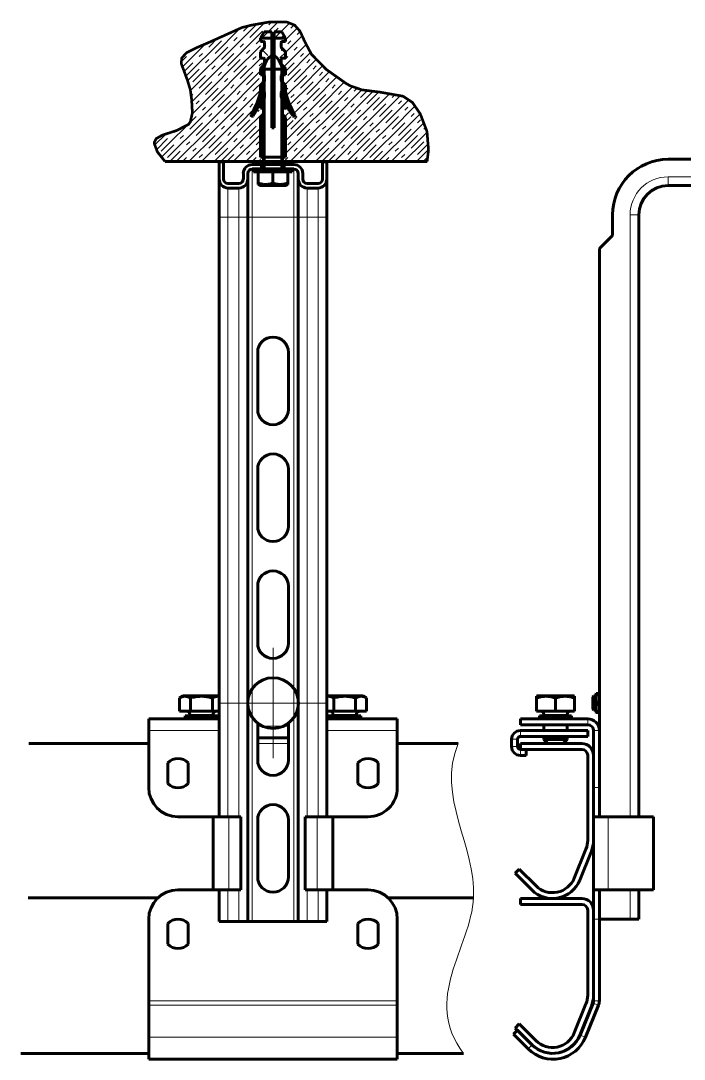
# Model space of a CAD drawing. Header units: millimetres. Extents: x 0 to 840, y 0 to 594.
# Drawn here: x 222.6 to 267.2, y 406.1 to 475.9 of the extents above; entities that cross this region are included whole.
import ezdxf

# ---------------------------------------------------------------- set-up
doc = ezdxf.new("R2010")
doc.units = ezdxf.units.MM
for name, pattern in [('K5LT32768', [0]), ('K5LT32769', [0]), ('K5LT32772', [0]), ('K5LT_AXLED', [19.5, 15, -1.5, 1.5, -1.5]), ('K5LT_BASIC', [0]), ('K5LT_THIN', [0]), ('K5LT_THIN_INCLUDED_TO_HATCHING', [0])]:
    doc.linetypes.add(name, pattern=pattern)
doc.layers.add('Системный слой', color=7, linetype='Continuous')

# ---------------------------------------------------------------- blocks, each defined once
blk = doc.blocks.new('U157')
at = {"layer": 'Системный слой', "color": 30, "linetype": 'K5LT_AXLED', "lineweight": 18, "true_color": 0xff8000}
for q in [(239.57, 433.764), (235.87, 430.064), (243.27, 430.064), (239.57, 426.364)]:
    blk.add_line((239.57, 430.064), q, dxfattribs=at)
blk = doc.blocks.new('U158')
at = {"layer": 'Системный слой', "color": 5, "linetype": 'K5LT_BASIC', "lineweight": 60, "true_color": 0x0000ff}
for p, q in [((260.289, 416.938), (256.168, 416.938)), ((256.168, 416.938), (256.168, 416.546)), ((260.289, 416.546), (256.168, 416.546)), ((260.681, 410.443), (260.681, 416.153)), ((261.073, 410.443), (261.073, 416.153)), ((260.567, 409.855), (259.782, 407.912)), ((260.931, 409.708), (260.146, 407.765)), ((255.813, 408.239), (256.09, 408.516)), ((255.813, 408.239), (256.939, 407.113)), ((256.09, 408.516), (257.216, 407.39))]:
    blk.add_line(p, q, dxfattribs=at)
for centre, radius, start, end in [((260.289, 416.153), 0.785, 0, 90), ((260.289, 416.153), 0.392, 0, 90), ((259.111, 410.443), 1.57, 338, 0), ((259.111, 410.443), 1.962, 338, 0), ((258.326, 408.5), 1.962, 225, 338), ((258.326, 408.5), 1.57, 225, 338)]:
    blk.add_arc(centre, radius, start, end, dxfattribs=at)
blk = doc.blocks.new('U159')
at = {"layer": 'Системный слой', "color": 5, "linetype": 'K5LT_BASIC', "lineweight": 60, "true_color": 0x0000ff}
for p, q in [((260.289, 427.338), (256.168, 427.338)), ((256.168, 427.338), (256.168, 426.946)), ((260.289, 426.946), (256.168, 426.946)), ((260.681, 420.843), (260.681, 426.553)), ((261.073, 420.843), (261.073, 426.553)), ((260.567, 420.255), (259.782, 418.312)), ((260.931, 420.108), (260.146, 418.165)), ((255.813, 418.639), (256.09, 418.916)), ((255.813, 418.639), (256.939, 417.513)), ((256.09, 418.916), (257.216, 417.79))]:
    blk.add_line(p, q, dxfattribs=at)
for centre, radius, start, end in [((260.289, 426.553), 0.785, 0, 90), ((260.289, 426.553), 0.392, 0, 90), ((259.111, 420.843), 1.57, 338, 0), ((259.111, 420.843), 1.962, 338, 0), ((258.326, 418.9), 1.962, 225, 338), ((258.326, 418.9), 1.57, 225, 338)]:
    blk.add_arc(centre, radius, start, end, dxfattribs=at)
blk = doc.blocks.new('U160')
at = {"layer": 'Системный слой', "color": 5, "linetype": 'K5LT_BASIC', "lineweight": 60, "true_color": 0x0000ff}
for p, q in [((266.077, 466.577), (289.624, 466.577)), ((289.624, 465.399), (289.624, 466.577)), ((289.624, 464.811), (289.624, 465.399)), ((289.624, 464.811), (266.077, 464.811)), ((262.349, 461.461), (262.349, 462.848)), ((264.115, 462.848), (264.115, 422.426)), ((261.466, 460.578), (262.349, 461.461)), ((261.466, 460.578), (261.466, 422.426)), ((261.466, 417.52), (261.466, 415.558)), ((264.115, 417.52), (264.115, 415.558)), ((263.526, 415.558), (261.466, 415.558)), ((264.115, 415.558), (263.526, 415.558))]:
    blk.add_line(p, q, dxfattribs=at)
at = {"layer": 'Системный слой', "color": 7, "linetype": 'K5LT_THIN', "lineweight": 18}
for p, q in [((266.077, 464.811), (266.077, 465.399)), ((289.624, 465.399), (266.077, 465.399)), ((264.115, 462.848), (263.526, 462.848)), ((263.526, 462.848), (263.526, 422.426)), ((263.526, 417.52), (263.526, 415.558))]:
    blk.add_line(p, q, dxfattribs=at)
at = {"layer": 'Системный слой', "color": 5, "linetype": 'K5LT_BASIC', "lineweight": 60, "true_color": 0x0000ff}
for radius in [3.728, 1.962]:
    blk.add_arc((266.077, 462.848), radius, 90, 180, dxfattribs=at)
at = {"layer": 'Системный слой', "color": 7, "linetype": 'K5LT_THIN', "lineweight": 18}
blk.add_arc((266.077, 462.848), 2.551, 90, 180, dxfattribs=at)
blk = doc.blocks.new('U161')
at = {"layer": 'Системный слой', "color": 5, "linetype": 'K5LT_BASIC', "lineweight": 60, "true_color": 0x0000ff}
for p, q in [((235.96, 465.238), (235.96, 466.415)), ((236.254, 466.415), (235.96, 466.415)), ((236.254, 466.415), (236.254, 465.238)), ((238.167, 466.219), (240.973, 466.219)), ((240.973, 465.925), (238.167, 465.925)), ((242.886, 465.238), (242.886, 466.415)), ((243.181, 466.415), (242.886, 466.415)), ((243.181, 466.415), (243.181, 465.238)), ((235.96, 465.238), (235.96, 462.687)), ((237.579, 465.238), (237.579, 465.63)), ((237.873, 465.63), (237.873, 465.238)), ((237.873, 465.238), (237.873, 462.687)), ((241.268, 465.238), (241.268, 465.63)), ((241.268, 465.238), (241.268, 462.687)), ((241.562, 465.63), (241.562, 465.238)), ((243.181, 465.238), (243.181, 462.687)), ((236.548, 464.944), (237.284, 464.944)), ((237.284, 464.649), (236.548, 464.649)), ((241.856, 464.944), (242.592, 464.944)), ((242.592, 464.649), (241.856, 464.649)), ((235.96, 462.687), (235.96, 422.426)), ((237.873, 462.687), (237.873, 415.396)), ((241.268, 462.687), (241.268, 415.396)), ((243.181, 462.687), (243.181, 422.426)), ((238.54, 453.612), (238.54, 449.785)), ((240.6, 449.785), (240.6, 453.612)), ((238.54, 445.762), (238.54, 441.936)), ((240.6, 441.936), (240.6, 445.762)), ((238.54, 437.913), (238.54, 434.087)), ((240.6, 434.087), (240.6, 437.913)), ((238.54, 428.712), (238.54, 426.238)), ((240.6, 426.238), (240.6, 428.712)), ((238.54, 422.215), (238.54, 418.389)), ((240.6, 418.389), (240.6, 422.215)), ((235.96, 417.52), (235.96, 415.396)), ((243.181, 417.52), (243.181, 415.396)), ((236.548, 415.396), (235.96, 415.396)), ((237.284, 415.396), (236.548, 415.396)), ((237.873, 415.396), (237.284, 415.396)), ((238.167, 415.396), (237.873, 415.396)), ((240.973, 415.396), (238.167, 415.396)), ((241.268, 415.396), (240.973, 415.396)), ((241.856, 415.396), (241.268, 415.396)), ((242.592, 415.396), (241.856, 415.396)), ((243.181, 415.396), (242.592, 415.396))]:
    blk.add_line(p, q, dxfattribs=at)
at = {"layer": 'Системный слой', "color": 7, "linetype": 'K5LT_THIN', "lineweight": 18}
for p, q in [((238.167, 465.925), (238.167, 462.687)), ((240.973, 465.925), (240.973, 462.687)), ((236.548, 464.649), (236.548, 462.687)), ((237.284, 464.649), (237.284, 462.687)), ((241.856, 464.649), (241.856, 462.687)), ((242.592, 464.649), (242.592, 462.687)), ((236.548, 462.687), (235.96, 462.687)), ((237.284, 462.687), (236.548, 462.687)), ((236.548, 462.687), (236.548, 422.426)), ((237.873, 462.687), (237.284, 462.687)), ((237.284, 462.687), (237.284, 422.426)), ((238.167, 462.687), (237.873, 462.687)), ((240.973, 462.687), (238.167, 462.687)), ((238.167, 462.687), (238.167, 415.396)), ((241.268, 462.687), (240.973, 462.687)), ((240.973, 462.687), (240.973, 415.396)), ((241.856, 462.687), (241.268, 462.687)), ((241.856, 462.687), (241.856, 422.426)), ((242.592, 462.687), (241.856, 462.687)), ((242.592, 462.687), (242.592, 422.426)), ((243.181, 462.687), (242.592, 462.687)), ((236.548, 417.52), (236.548, 415.396)), ((237.284, 417.52), (237.284, 415.396)), ((241.856, 417.52), (241.856, 415.396)), ((242.592, 417.52), (242.592, 415.396))]:
    blk.add_line(p, q, dxfattribs=at)
at = {"layer": 'Системный слой', "color": 5, "linetype": 'K5LT_BASIC', "lineweight": 60, "true_color": 0x0000ff}
for centre, radius, start, end in [((238.167, 465.63), 0.589, 90, 180), ((238.167, 465.63), 0.294, 90, 180), ((240.973, 465.63), 0.589, 0, 90), ((240.973, 465.63), 0.294, 0, 90), ((236.548, 465.238), 0.589, 180, 270), ((236.548, 465.238), 0.294, 180, 270), ((237.284, 465.238), 0.294, 270, 0), ((237.284, 465.238), 0.589, 270, 0), ((241.856, 465.238), 0.589, 180, 270), ((241.856, 465.238), 0.294, 180, 270), ((242.592, 465.238), 0.589, 270, 0), ((242.592, 465.238), 0.294, 270, 0), ((239.57, 453.612), 1.03, 0, 180), ((239.57, 449.785), 1.03, 180, 0), ((239.57, 445.762), 1.03, 0, 180), ((239.57, 441.936), 1.03, 180, 0), ((239.57, 437.913), 1.03, 0, 180), ((239.57, 434.087), 1.03, 180, 0), ((239.57, 426.238), 1.03, 180, 0), ((239.57, 422.215), 1.03, 0, 180), ((239.57, 418.389), 1.03, 180, 0)]:
    blk.add_arc(centre, radius, start, end, dxfattribs=at)
blk = doc.blocks.new('U156')
at = {"layer": 'Системный слой'}
h = blk.add_hatch(dxfattribs=at)
h.set_pattern_fill('Бетон', style=0, pattern_type=0)
h.set_pattern_definition([(45, (0, 0), (-0.4242641, 0.4242641), [3.3, -1.5]), (45, (2.7577, 2.7577), (-0.4242641, 0.4242641), [0.3, -4.5]), (45, (1.4849, 1.9092), (-0.4242641, 0.4242641), [3.3, -1.5]), (45, (4.24264, 4.6669), (-0.4242641, 0.4242641), [0.3, -4.5])])
h.paths.add_polyline_path([(232.33, 466.425), (238.725, 466.425), (238.725, 469.085), (238.915, 469.274), (238.935, 469.324), (238.935, 469.645), (238.915, 469.694), (238.865, 469.715), (238.725, 469.715), (238.725, 470.135), (238.42, 469.492), (238.236, 469.195), (238.187, 469.162), (238.129, 469.174), (238.096, 469.223), (238.106, 469.277), (238.444, 469.949), (238.684, 470.662), (238.725, 470.835), (238.725, 471.255), (238.935, 471.465), (238.935, 471.955), (238.725, 471.955), (238.725, 472.375), (238.935, 472.585), (238.935, 472.625), (239.005, 472.903), (239.005, 473.005), (238.985, 473.054), (238.935, 473.075), (238.725, 473.075), (238.725, 473.495), (238.985, 473.754), (239.005, 473.804), (239.005, 474.125), (238.985, 474.174), (238.935, 474.195), (238.725, 474.195), (238.725, 474.405), (238.968, 474.825), (239.494, 474.825), (239.494, 474.405), (239.494, 473.572), (239.565, 473.625), (239.636, 473.572), (239.636, 474.405), (239.636, 474.825), (240.163, 474.825), (240.405, 474.405), (240.405, 474.195), (240.195, 474.195), (240.146, 474.174), (240.125, 474.125), (240.125, 473.804), (240.146, 473.754), (240.405, 473.495), (240.405, 473.075), (240.195, 473.075), (240.146, 473.054), (240.125, 473.005), (240.125, 472.903), (240.195, 472.625), (240.195, 472.585), (240.405, 472.375), (240.405, 471.955), (240.195, 471.955), (240.195, 471.465), (240.405, 471.255), (240.405, 470.835), (240.621, 470.114), (240.936, 469.432), (241.025, 469.277), (241.033, 469.219), (240.998, 469.172), (240.94, 469.163), (240.895, 469.195), (240.543, 469.813), (240.405, 470.135), (240.405, 469.715), (240.265, 469.715), (240.216, 469.694), (240.195, 469.645), (240.195, 469.324), (240.216, 469.274), (240.405, 469.085), (240.405, 466.425), (249.907, 466.425), (250.002, 467.666), (249.907, 468.385), (249.55, 469.425), (248.923, 470.394), (248.387, 470.772), (247.573, 470.995), (246.126, 471.147), (244.837, 471.466), (244.743, 471.514), (243.323, 472.461), (242.154, 473.625), (241.796, 474.266), (241.236, 475.385), (241.025, 475.581), (240.448, 475.8), (239.602, 475.822), (238.309, 475.62), (238.106, 475.581), (236.922, 475.218), (235.289, 474.437), (235.225, 474.405), (234.267, 473.996), (233.538, 473.521), (233.45, 473.38), (233.418, 472.965), (233.63, 472.342), (234.019, 471.255), (234.163, 469.983), (234.019, 469.085), (233.713, 468.775), (233.081, 468.501), (231.923, 468.098), (231.607, 467.771), (231.6, 467.688), (231.777, 467.133), (232.262, 466.496)])
h = blk.add_hatch(dxfattribs=at)
h.set_pattern_fill('Неметалл', style=0, pattern_type=0)
h.set_pattern_definition([(45, (0, 0), (-2.12132, 2.12132), []), (135, (0, 0), (-2.12132, -2.12132), [])])
h.paths.add_polyline_path([(239.005, 474.425), (239.005, 474.104), (238.985, 474.054), (238.725, 473.795), (238.725, 473.375), (238.935, 473.375), (238.985, 473.354), (239.005, 473.305), (239.005, 473.203), (239.368, 473.764), (239.494, 473.872), (239.494, 474.705), (238.725, 474.705), (238.725, 474.495), (238.935, 474.495), (238.985, 474.474)])
h.paths.add_polyline_path([(240.146, 474.054), (240.125, 474.104), (240.125, 474.425), (240.146, 474.474), (240.195, 474.495), (240.405, 474.495), (240.405, 474.705), (239.636, 474.705), (239.636, 473.872), (240.064, 473.352), (240.125, 473.203), (240.125, 473.305), (240.146, 473.354), (240.195, 473.375), (240.405, 473.375), (240.405, 473.795)])
h.paths.add_polyline_path([(239.636, 474.705), (240.405, 474.705), (240.163, 475.125), (239.636, 475.125)])
h.paths.add_polyline_path([(238.725, 474.705), (239.494, 474.705), (239.494, 475.125), (238.968, 475.125)])
h.paths.add_polyline_path([(241.025, 469.577), (240.687, 470.249), (240.447, 470.962), (240.405, 471.135), (240.195, 471.135), (240.398, 470.453), (240.701, 469.809), (240.895, 469.495), (240.944, 469.462), (241.002, 469.474), (241.034, 469.523)])
h.paths.add_polyline_path([(240.405, 471.135), (240.405, 471.555), (240.195, 471.765), (240.195, 471.135)])
h.paths.add_polyline_path([(240.405, 472.255), (240.405, 472.675), (240.195, 472.885), (240.195, 472.255)])
h.paths.add_polyline_path([(238.725, 472.675), (238.725, 472.255), (238.935, 472.255), (238.935, 472.885)])
h.paths.add_polyline_path([(238.725, 471.555), (238.725, 471.135), (238.773, 471.135), (238.935, 471.135), (238.935, 471.765)])
h.paths.add_polyline_path([(238.725, 470.435), (238.931, 471.116), (238.935, 471.135), (238.773, 471.135), (238.725, 471.135), (238.509, 470.414), (238.194, 469.732), (238.106, 469.577), (238.097, 469.519), (238.132, 469.472), (238.191, 469.463), (238.236, 469.495), (238.587, 470.113)])
h.paths.add_polyline_path([(238.935, 469.945), (238.935, 470.645), (238.725, 470.435), (238.725, 470.015), (238.865, 470.015), (238.915, 469.994)])
h.paths.add_polyline_path([(240.195, 470.645), (240.195, 469.945), (240.216, 469.994), (240.265, 470.015), (240.405, 470.015), (240.405, 470.435)])
h.paths.add_polyline_path([(240.195, 469.624), (240.195, 466.725), (240.405, 466.725), (240.405, 469.385), (240.216, 469.574)])
h.paths.add_polyline_path([(238.725, 469.385), (238.725, 466.725), (238.935, 466.725), (238.935, 469.624), (238.915, 469.574)])
at = {"layer": 'Системный слой', "color": 5, "linetype": 'K5LT32768', "lineweight": 60, "true_color": 0x0000ff}
for p, q in [((238.725, 474.705), (238.968, 475.125)), ((238.968, 475.125), (239.494, 475.125)), ((239.494, 474.705), (239.494, 475.125)), ((239.636, 475.125), (240.163, 475.125)), ((239.636, 474.705), (239.636, 475.125)), ((240.405, 474.705), (240.163, 475.125)), ((238.725, 474.705), (239.494, 474.705)), ((238.725, 474.495), (238.725, 474.705)), ((238.725, 474.495), (238.935, 474.495)), ((239.005, 474.104), (239.005, 474.425)), ((239.494, 468.685), (239.494, 474.705)), ((239.636, 468.685), (239.636, 474.705)), ((239.636, 474.705), (240.405, 474.705)), ((240.125, 474.104), (240.125, 474.425)), ((240.195, 474.495), (240.405, 474.495)), ((240.405, 474.495), (240.405, 474.705)), ((238.725, 473.795), (238.985, 474.054)), ((238.725, 473.375), (238.725, 473.795)), ((240.146, 474.054), (240.405, 473.795)), ((240.405, 473.375), (240.405, 473.795)), ((238.725, 473.375), (238.935, 473.375)), ((238.725, 472.675), (238.985, 472.934)), ((239.005, 472.984), (239.005, 473.305)), ((240.125, 472.984), (240.125, 473.305)), ((240.146, 472.934), (240.405, 472.675)), ((240.195, 473.375), (240.405, 473.375)), ((238.725, 472.255), (238.725, 472.675)), ((238.725, 472.255), (238.935, 472.255)), ((238.935, 465.925), (238.935, 472.625)), ((238.935, 472.625), (240.195, 472.625)), ((239.005, 471.864), (239.005, 472.185)), ((240.125, 471.864), (240.125, 472.185)), ((240.195, 465.925), (240.195, 472.625)), ((240.195, 472.255), (240.405, 472.255)), ((240.405, 472.255), (240.405, 472.675)), ((238.725, 471.555), (238.985, 471.814)), ((238.725, 471.135), (238.725, 471.555)), ((240.146, 471.814), (240.405, 471.555)), ((240.405, 471.135), (240.405, 471.555)), ((238.773, 471.135), (238.725, 471.135)), ((238.773, 471.135), (238.935, 471.135)), ((239.005, 470.744), (239.005, 471.065)), ((240.125, 470.744), (240.125, 471.065)), ((240.195, 471.135), (240.405, 471.135)), ((238.935, 470.645), (238.725, 470.435)), ((238.725, 470.015), (238.725, 470.435)), ((238.725, 470.015), (238.865, 470.015)), ((238.935, 470.645), (238.985, 470.694)), ((238.935, 469.624), (238.935, 470.645)), ((240.146, 470.694), (240.405, 470.435)), ((240.265, 470.015), (240.405, 470.015)), ((240.405, 470.015), (240.405, 470.435)), ((238.725, 469.385), (238.915, 469.574)), ((238.725, 466.725), (238.725, 469.385)), ((240.195, 469.624), (240.195, 469.945)), ((240.216, 469.574), (240.405, 469.385)), ((240.405, 466.725), (240.405, 469.385)), ((239.494, 468.685), (239.636, 468.685)), ((238.725, 466.725), (240.405, 466.725)), ((232.33, 466.425), (249.907, 466.425)), ((238.265, 465.925), (238.265, 465.725)), ((240.865, 465.925), (240.865, 465.725)), ((240.865, 465.725), (238.265, 465.725)), ((238.565, 465.725), (238.565, 464.978)), ((239.565, 465.725), (239.565, 464.978)), ((240.565, 465.725), (240.565, 464.978)), ((238.565, 464.978), (238.565, 464.888)), ((238.565, 464.888), (238.675, 464.825)), ((238.675, 464.825), (240.455, 464.825)), ((240.565, 464.888), (240.455, 464.825)), ((240.565, 464.888), (240.565, 464.978))]:
    blk.add_line(p, q, dxfattribs=at)
at = {"layer": 'Системный слой', "color": 7, "linetype": 'K5LT32769', "lineweight": 18}
for p, q in [((239.035, 472.981), (239.035, 472.625)), ((240.095, 472.981), (240.095, 472.625)), ((239.035, 465.925), (239.035, 472.625)), ((240.095, 465.925), (240.095, 472.625))]:
    blk.add_line(p, q, dxfattribs=at)
at = {"layer": 'Системный слой', "color": 5, "linetype": 'K5LT_BASIC', "lineweight": 60, "true_color": 0x0000ff}
for p, q in [((236.27, 466.425), (235.97, 466.425)), ((238.27, 466.225), (238.935, 466.225)), ((240.87, 465.925), (238.27, 465.925)), ((238.803, 465.925), (238.803, 466.231)), ((240.195, 466.225), (240.87, 466.225)), ((240.328, 465.925), (240.328, 466.231)), ((243.17, 466.425), (242.87, 466.425)), ((233.29, 430.403), (233.551, 430.554)), ((233.29, 429.514), (233.29, 430.403)), ((235.96, 430.554), (233.551, 430.554)), ((234.026, 429.514), (234.026, 430.403)), ((235.499, 429.514), (235.499, 430.403)), ((243.772, 430.554), (243.181, 430.554)), ((243.641, 429.514), (243.641, 430.403)), ((245.589, 430.554), (243.772, 430.554)), ((245.114, 429.514), (245.114, 430.403)), ((245.851, 430.403), (245.589, 430.554)), ((245.851, 429.514), (245.851, 430.403)), ((257.247, 430.517), (257.311, 430.554)), ((257.247, 430.517), (257.311, 430.554)), ((257.247, 430.403), (257.247, 430.517)), ((257.247, 429.514), (257.247, 430.403)), ((257.473, 430.554), (257.311, 430.554)), ((259.734, 430.554), (257.473, 430.554)), ((258.523, 429.514), (258.523, 430.403)), ((259.798, 430.517), (259.734, 430.554)), ((259.798, 430.517), (259.734, 430.554)), ((259.798, 430.517), (259.798, 430.403)), ((259.798, 429.514), (259.798, 430.403)), ((261.073, 430.525), (261.027, 430.479)), ((261.027, 430.479), (261.027, 430.064)), ((261.234, 430.525), (261.073, 430.525)), ((261.073, 429.604), (261.073, 430.525)), ((261.253, 430.702), (261.234, 430.67)), ((261.253, 430.702), (261.234, 430.67)), ((261.234, 430.67), (261.234, 429.54)), ((261.253, 430.702), (261.31, 430.702)), ((261.466, 430.702), (261.31, 430.702)), ((261.027, 429.65), (261.027, 430.064)), ((261.073, 429.604), (261.027, 429.65)), ((261.234, 429.604), (261.073, 429.604)), ((261.466, 430.064), (261.31, 430.064)), ((231.231, 428.218), (231.231, 429.003)), ((231.231, 429.003), (235.96, 429.003)), ((233.29, 429.514), (234.026, 429.514)), ((233.683, 429.003), (233.683, 429.199)), ((234.763, 429.199), (233.683, 429.199)), ((233.978, 429.298), (233.978, 429.199)), ((234.026, 429.514), (235.499, 429.514)), ((235.842, 429.199), (234.763, 429.199)), ((235.499, 429.514), (235.96, 429.514)), ((235.548, 429.298), (235.548, 429.199)), ((235.842, 429.003), (235.842, 429.199)), ((243.181, 429.514), (243.641, 429.514)), ((243.181, 429.003), (247.91, 429.003)), ((243.299, 429.003), (243.299, 429.199)), ((243.299, 429.199), (244.378, 429.199)), ((243.593, 429.298), (243.593, 429.199)), ((243.641, 429.514), (245.114, 429.514)), ((244.378, 429.199), (245.457, 429.199)), ((245.114, 429.514), (245.851, 429.514)), ((245.163, 429.298), (245.163, 429.199)), ((245.457, 429.003), (245.457, 429.199)), ((247.91, 429.003), (247.91, 428.218)), ((256.168, 429.003), (256.168, 428.611)), ((260.681, 429.003), (256.168, 429.003)), ((257.247, 429.514), (258.523, 429.514)), ((259.602, 429.199), (257.443, 429.199)), ((257.443, 429.003), (257.443, 429.199)), ((257.738, 429.298), (257.738, 429.199)), ((258.523, 429.514), (259.798, 429.514)), ((259.307, 429.298), (259.307, 429.199)), ((259.602, 429.003), (259.602, 429.199)), ((261.234, 429.54), (261.234, 429.459)), ((261.253, 429.427), (261.234, 429.459)), ((261.253, 429.427), (261.234, 429.459)), ((261.31, 429.427), (261.253, 429.427)), ((261.466, 429.427), (261.31, 429.427)), ((231.231, 424.389), (231.231, 428.218)), ((247.91, 428.218), (247.91, 424.388)), ((256.168, 428.611), (260.681, 428.611)), ((260.681, 428.218), (256.168, 428.218)), ((260.681, 428.218), (256.168, 428.218)), ((257.738, 428.611), (257.738, 428.218)), ((259.307, 428.611), (259.307, 428.218)), ((260.681, 427.826), (260.681, 428.218)), ((261.073, 424.389), (261.073, 428.218)), ((261.466, 424.389), (261.466, 428.218)), ((240.6, 427.731), (238.54, 427.731)), ((255.579, 427.629), (255.579, 427.139)), ((255.972, 427.629), (255.972, 427.139)), ((260.681, 427.826), (256.168, 427.826)), ((257.738, 427.826), (257.738, 427.617)), ((257.738, 427.617), (258.012, 427.342)), ((258.915, 427.617), (257.738, 427.617)), ((259.307, 427.617), (258.915, 427.617)), ((259.307, 427.617), (259.033, 427.342)), ((259.307, 427.826), (259.307, 427.617)), ((223.185, 427.338), (231.231, 427.338)), ((247.91, 427.338), (251.996, 427.338)), ((256.56, 426.943), (256.168, 426.943)), ((256.56, 426.943), (256.56, 426.55)), ((258.778, 427.342), (258.012, 427.342)), ((259.033, 427.342), (258.778, 427.342)), ((256.56, 426.55), (256.168, 426.55)), ((232.506, 424.657), (232.506, 426.059)), ((233.88, 426.059), (233.88, 424.657)), ((245.261, 424.657), (245.261, 426.059)), ((246.634, 426.059), (246.634, 424.657)), ((261.073, 424.389), (261.073, 422.427)), ((261.466, 422.427), (261.466, 424.389)), ((236.529, 422.426), (233.193, 422.427)), ((235.548, 417.52), (235.548, 422.426)), ((236.614, 422.426), (235.548, 422.426)), ((237.405, 422.426), (236.614, 422.426)), ((237.405, 417.52), (237.405, 422.426)), ((242.526, 422.426), (241.736, 422.426)), ((241.736, 422.426), (241.736, 417.52)), ((243.593, 422.426), (242.526, 422.426)), ((243.593, 422.426), (243.593, 417.52)), ((245.948, 422.426), (243.593, 422.426)), ((261.073, 422.426), (261.073, 422.427)), ((261.073, 417.52), (261.073, 422.426)), ((262.055, 422.426), (261.073, 422.426)), ((261.466, 422.426), (261.466, 422.427)), ((264.124, 422.426), (262.055, 422.426)), ((265.105, 422.426), (264.124, 422.426)), ((265.105, 422.426), (265.105, 417.52)), ((233.193, 417.52), (235.548, 417.52)), ((235.548, 417.52), (236.614, 417.52)), ((236.614, 417.52), (237.405, 417.52)), ((241.736, 417.52), (242.526, 417.52)), ((242.526, 417.52), (243.593, 417.52)), ((243.593, 417.52), (245.948, 417.52)), ((261.466, 417.52), (261.073, 417.52)), ((261.073, 415.558), (261.073, 417.52)), ((261.466, 415.558), (261.466, 417.52)), ((261.466, 417.52), (262.055, 417.52)), ((262.055, 417.52), (264.124, 417.52)), ((264.124, 417.52), (265.105, 417.52)), ((223.15, 416.977), (231.838, 416.977)), ((247.302, 416.977), (253.025, 416.977)), ((231.231, 410.067), (231.231, 415.558)), ((232.506, 413.865), (232.506, 415.266)), ((233.88, 415.266), (233.88, 413.865)), ((245.261, 413.865), (245.261, 415.266)), ((246.634, 415.266), (246.634, 413.865)), ((247.91, 415.558), (247.91, 410.067)), ((261.073, 410.067), (261.073, 415.558)), ((261.466, 410.067), (261.466, 415.558)), ((231.231, 409.773), (231.231, 410.067)), ((247.91, 410.067), (247.91, 409.773)), ((231.231, 407.618), (231.231, 409.773)), ((247.91, 409.773), (247.91, 407.618)), ((260.174, 407.765), (261.045, 409.92)), ((260.538, 407.618), (261.409, 409.773)), ((255.702, 407.823), (255.98, 408.1)), ((255.98, 408.1), (256.967, 407.113)), ((231.231, 406.146), (231.231, 407.618)), ((247.91, 407.618), (247.91, 406.146)), ((255.702, 407.823), (256.69, 406.835)), ((231.231, 406.538), (222.647, 406.538)), ((231.231, 406.146), (247.91, 406.146)), ((247.91, 406.538), (252.358, 406.538))]:
    blk.add_line(p, q, dxfattribs=at)
at = {"layer": 'Системный слой', "color": 7, "linetype": 'K5LT_THIN', "lineweight": 18}
for p, q in [((261.027, 430.479), (261.234, 430.479)), ((261.027, 429.65), (261.234, 429.65)), ((234.083, 429.298), (233.978, 429.298)), ((235.548, 429.298), (234.083, 429.298)), ((245.058, 429.298), (243.593, 429.298)), ((245.163, 429.298), (245.058, 429.298)), ((258.915, 429.298), (257.738, 429.298)), ((259.307, 429.298), (258.915, 429.298)), ((260.681, 429.003), (260.681, 428.611)), ((235.96, 428.218), (231.231, 428.218)), ((238.54, 428.516), (240.6, 428.516)), ((247.91, 428.218), (243.181, 428.218)), ((256.168, 427.826), (256.168, 428.218)), ((261.466, 428.218), (261.073, 428.218)), ((255.972, 427.629), (255.579, 427.629)), ((240.6, 427.339), (238.54, 427.339)), ((255.579, 427.139), (255.972, 427.139)), ((256.168, 426.943), (256.168, 426.55)), ((261.466, 424.389), (261.073, 424.389)), ((236.614, 422.426), (236.614, 417.52)), ((242.526, 417.52), (242.526, 422.426)), ((261.466, 422.427), (261.073, 422.427)), ((262.055, 422.426), (262.055, 417.52)), ((261.466, 415.558), (261.073, 415.558)), ((231.231, 410.067), (247.91, 410.067)), ((261.073, 410.067), (261.466, 410.067)), ((247.91, 409.773), (231.231, 409.773)), ((261.409, 409.773), (261.045, 409.92)), ((231.231, 407.618), (247.91, 407.618)), ((260.174, 407.765), (260.538, 407.618)), ((256.69, 406.835), (256.967, 407.113))]:
    blk.add_line(p, q, dxfattribs=at)
at = {"layer": 'Системный слой', "color": 7, "linetype": 'K5LT32772', "const_width": 0.18}
blk.add_lwpolyline([(232.33, 466.425), (231.813, 467.071), (231.604, 467.635), (231.6, 467.69), (231.726, 467.964), (232.15, 468.201), (233.108, 468.511), (233.907, 468.928), (234.02, 469.086), (234.159, 469.689), (234.109, 470.601), (234.019, 471.257), (233.819, 471.91), (233.41, 473.014), (233.45, 473.381), (233.756, 473.721), (234.395, 474.05), (235.228, 474.406), (237.477, 475.42), (238.108, 475.582), (239.287, 475.789), (240.519, 475.786), (241.026, 475.58), (241.383, 475.172), (241.736, 474.404), (242.156, 473.622), (243.139, 472.614), (244.474, 471.667), (244.746, 471.512), (245.533, 471.239), (246.719, 471.09), (248.287, 470.814), (248.924, 470.393), (249.45, 469.624), (249.881, 468.498), (249.907, 468.383), (250.002, 467.185), (249.907, 466.425)], dxfattribs=at)
at = {"layer": 'Системный слой', "color": 5, "linetype": 'K5LT_BASIC', "lineweight": 60, "true_color": 0x0000ff}
blk.add_circle((239.57, 430.064), 1.7, dxfattribs=at)
at = {"layer": 'Системный слой', "color": 5, "linetype": 'K5LT32768', "lineweight": 60, "true_color": 0x0000ff}
for centre, radius, start, end in [((238.935, 474.425), 0.07, 0, 90), ((240.195, 474.425), 0.07, 90, 180), ((238.935, 474.104), 0.07, 315, 0), ((240.195, 474.104), 0.07, 180, 225), ((238.935, 473.305), 0.07, 0, 90), ((238.935, 472.984), 0.07, 315, 0), ((240.195, 473.305), 0.07, 90, 180), ((240.195, 472.984), 0.07, 180, 225), ((238.935, 472.185), 0.07, 0, 90), ((240.195, 472.185), 0.07, 90, 180), ((238.935, 471.864), 0.07, 315, 0), ((240.195, 471.864), 0.07, 180, 225), ((233.544, 472.294), 5.309, 329.22264, 347.38759), ((234.294, 472.146), 4.75, 326.07923, 347.71304), ((238.935, 471.065), 0.07, 0, 90), ((238.935, 470.744), 0.07, 315, 0), ((240.195, 471.065), 0.07, 90, 180), ((240.195, 470.744), 0.07, 180, 225), ((244.836, 472.146), 4.75, 192.28696, 213.92077), ((245.586, 472.294), 5.309, 192.61241, 210.77736), ((238.865, 469.945), 0.07, 0, 90), ((240.265, 469.945), 0.07, 90, 180), ((238.172, 469.538), 0.077, 149.22264, 326.07923), ((238.865, 469.624), 0.07, 315, 0), ((240.265, 469.624), 0.07, 180, 225), ((240.959, 469.538), 0.077, 213.92077, 30.77736)]:
    blk.add_arc(centre, radius, start, end, dxfattribs=at)
at = {"layer": 'Системный слой', "color": 5, "linetype": 'K5LT_BASIC', "lineweight": 60, "true_color": 0x0000ff}
for centre, radius, start, end in [((233.762, 429.298), 0.216, 0, 90), ((235.763, 429.298), 0.216, 90, 180), ((243.377, 429.298), 0.216, 0, 90), ((245.379, 429.298), 0.216, 90, 180), ((257.522, 429.298), 0.216, 0, 90), ((259.523, 429.298), 0.216, 90, 180), ((260.681, 428.218), 0.785, 0, 90), ((256.168, 427.629), 0.589, 90, 180), ((260.681, 428.218), 0.392, 0, 90), ((256.168, 427.629), 0.196, 90, 180), ((256.168, 427.139), 0.589, 180, 270), ((256.168, 427.139), 0.196, 180, 270), ((233.193, 425.358), 0.981, 45.573, 134.427), ((245.948, 425.358), 0.981, 45.573, 134.427), ((233.193, 424.389), 1.962, 180, 269.99714), ((233.193, 425.358), 0.981, 225.573, 314.427), ((245.948, 425.358), 0.981, 225.573, 314.427), ((245.948, 424.388), 1.962, 269.99714, 0), ((233.193, 415.558), 1.962, 90, 180), ((245.948, 415.558), 1.962, 0, 90), ((233.193, 414.566), 0.981, 45.573, 134.427), ((245.948, 414.566), 0.981, 45.573, 134.427), ((233.193, 414.566), 0.981, 225.573, 314.427), ((245.948, 414.566), 0.981, 225.573, 314.427), ((260.681, 410.067), 0.392, 338, 0), ((260.681, 410.067), 0.785, 338, 0), ((258.355, 408.5), 2.355, 225, 338), ((258.355, 408.5), 1.962, 225, 338)]:
    blk.add_arc(centre, radius, start, end, dxfattribs=at)
at = {"layer": 'Системный слой', "color": 5, "linetype": 'K5LT32768', "lineweight": 60, "true_color": 0x0000ff}
for points in [[(239.565, 473.625), (239.213, 473.38), (239.003, 473.046), (238.935, 472.625)], [(239.565, 473.625), (239.917, 473.38), (240.127, 473.046), (240.195, 472.625)]]:
    blk.add_open_spline(points, degree=3, dxfattribs=at)
for points, knots in [([(239.565, 464.978), (239.549, 464.972), (239.497, 464.955), (239.418, 464.933), (239.324, 464.913), (239.237, 464.898), (239.151, 464.89), (239.069, 464.887), (238.983, 464.89), (238.883, 464.899), (238.776, 464.918), (238.668, 464.945), (238.599, 464.966), (238.565, 464.978)], [0, 0, 0, 0, 0.049267, 0.160659, 0.240135, 0.332792, 0.419171, 0.494844, 0.575451, 0.674192, 0.788784, 0.896676, 1, 1, 1, 1]), ([(240.565, 464.978), (240.527, 464.965), (240.451, 464.942), (240.333, 464.914), (240.218, 464.896), (240.113, 464.888), (240.023, 464.888), (239.945, 464.893), (239.869, 464.902), (239.794, 464.915), (239.692, 464.938), (239.616, 464.961), (239.565, 464.978)], [0, 0, 0, 0, 0.119217, 0.230171, 0.354638, 0.462184, 0.543054, 0.619863, 0.693522, 0.768092, 0.844484, 1, 1, 1, 1])]:
    blk.add_open_spline(points, degree=3, knots=knots, dxfattribs=at)
at = {"layer": 'Системный слой', "color": 5, "linetype": 'K5LT_BASIC', "lineweight": 60, "true_color": 0x0000ff}
for points, knots in [([(234.026, 430.403), (233.977, 430.432), (233.909, 430.465), (233.822, 430.494), (233.769, 430.507), (233.718, 430.514), (233.667, 430.518), (233.621, 430.516), (233.576, 430.511), (233.524, 430.502), (233.444, 430.479), (233.363, 430.444), (233.306, 430.412), (233.29, 430.403)], [0, 0, 0, 0, 2.882057, 3.942733, 4.946423, 5.889891, 6.801258, 7.786081, 8.494917, 9.347563, 10.680569, 13.05164, 14, 14, 14, 14]), ([(235.499, 430.403), (235.408, 430.429), (235.283, 430.461), (235.121, 430.489), (235.018, 430.503), (234.916, 430.512), (234.815, 430.517), (234.712, 430.517), (234.61, 430.512), (234.495, 430.502), (234.301, 430.474), (234.14, 430.436), (234.026, 430.403)], [0, 0, 0, 0, 2.47192, 3.369736, 4.272516, 5.194325, 6.028009, 6.914408, 7.888137, 8.67988, 9.917671, 13, 13, 13, 13]), ([(235.96, 430.509), (235.949, 430.511), (235.921, 430.515), (235.877, 430.518), (235.83, 430.516), (235.785, 430.511), (235.734, 430.502), (235.653, 430.479), (235.572, 430.444), (235.515, 430.412), (235.499, 430.403)], [5.269035, 5.269035, 5.269035, 5.269035, 5.889891, 6.801258, 7.786081, 8.494917, 9.347563, 10.680569, 13.05164, 14, 14, 14, 14]), ([(243.641, 430.403), (243.592, 430.432), (243.524, 430.465), (243.437, 430.494), (243.384, 430.507), (243.333, 430.514), (243.283, 430.518), (243.236, 430.516), (243.202, 430.513), (243.185, 430.51), (243.181, 430.509)], [0, 0, 0, 0, 2.882131, 3.942851, 4.946579, 5.890067, 6.801436, 7.786254, 8.495082, 8.73103, 8.73103, 8.73103, 8.73103]), ([(245.114, 430.403), (245.023, 430.429), (244.898, 430.461), (244.736, 430.489), (244.633, 430.503), (244.531, 430.512), (244.43, 430.517), (244.327, 430.517), (244.225, 430.512), (244.11, 430.502), (243.916, 430.474), (243.755, 430.436), (243.641, 430.403)], [0, 0, 0, 0, 2.471982, 3.369833, 4.272649, 5.194485, 6.028176, 6.914571, 7.88829, 8.680018, 9.91778, 13, 13, 13, 13]), ([(245.851, 430.403), (245.801, 430.432), (245.733, 430.465), (245.646, 430.494), (245.593, 430.507), (245.542, 430.514), (245.492, 430.518), (245.445, 430.516), (245.4, 430.511), (245.349, 430.502), (245.268, 430.479), (245.187, 430.444), (245.13, 430.412), (245.114, 430.403)], [0, 0, 0, 0, 2.882057, 3.942733, 4.946423, 5.889891, 6.801258, 7.786081, 8.494917, 9.347563, 10.680569, 13.05164, 14, 14, 14, 14]), ([(258.523, 430.403), (258.437, 430.432), (258.319, 430.465), (258.169, 430.494), (258.076, 430.507), (257.989, 430.514), (257.901, 430.518), (257.821, 430.516), (257.742, 430.511), (257.653, 430.502), (257.514, 430.479), (257.374, 430.444), (257.275, 430.412), (257.247, 430.403)], [0, 0, 0, 0, 2.882131, 3.942851, 4.946579, 5.890067, 6.801436, 7.786254, 8.495082, 9.347712, 10.680686, 13.05168, 14, 14, 14, 14]), ([(259.798, 430.403), (259.713, 430.432), (259.594, 430.465), (259.444, 430.494), (259.352, 430.507), (259.264, 430.514), (259.176, 430.518), (259.096, 430.516), (259.018, 430.511), (258.929, 430.502), (258.79, 430.479), (258.649, 430.444), (258.551, 430.412), (258.523, 430.403)], [0, 0, 0, 0, 2.882057, 3.942733, 4.946423, 5.889891, 6.801258, 7.786081, 8.494917, 9.347563, 10.680569, 13.05164, 14, 14, 14, 14]), ([(261.31, 430.702), (261.295, 430.659), (261.279, 430.6), (261.264, 430.525), (261.258, 430.479), (261.254, 430.435), (261.252, 430.391), (261.253, 430.351), (261.256, 430.312), (261.26, 430.267), (261.272, 430.198), (261.289, 430.128), (261.305, 430.078), (261.31, 430.064)], [0, 0, 0, 0, 2.882057, 3.942733, 4.946423, 5.889891, 6.801258, 7.786081, 8.494917, 9.347563, 10.680569, 13.05164, 14, 14, 14, 14]), ([(261.31, 430.064), (261.295, 430.022), (261.279, 429.963), (261.264, 429.887), (261.258, 429.841), (261.254, 429.797), (261.252, 429.754), (261.253, 429.713), (261.256, 429.674), (261.26, 429.63), (261.272, 429.56), (261.289, 429.49), (261.305, 429.441), (261.31, 429.427)], [0, 0, 0, 0, 2.882131, 3.942851, 4.946579, 5.890067, 6.801436, 7.786254, 8.495082, 9.347712, 10.680686, 13.05168, 14, 14, 14, 14])]:
    blk.add_open_spline(points, degree=3, knots=knots, dxfattribs=at)
at = {"layer": 'Системный слой', "color": 7, "linetype": 'K5LT_THIN_INCLUDED_TO_HATCHING', "lineweight": 18}
blk.add_open_spline([(252.358, 406.538), (249.554, 410.211), (256.019, 416.809), (250.493, 423.849), (251.996, 427.338)], degree=3, knots=[0, 0, 0, 0, 2.030822, 4, 4, 4, 4], dxfattribs=at)
at = {"layer": 'Системный слой'}
for name in ['U160', 'U161', 'U157', 'U159', 'U158']:
    blk.add_blockref(name, (0, 0), dxfattribs=at)

msp = doc.modelspace()

# ---------------------------------------------------------------- block references
at = {"layer": 'Системный слой'}
msp.add_blockref('U156', (0, 0), dxfattribs=at)

doc.saveas('drawing.dxf')
